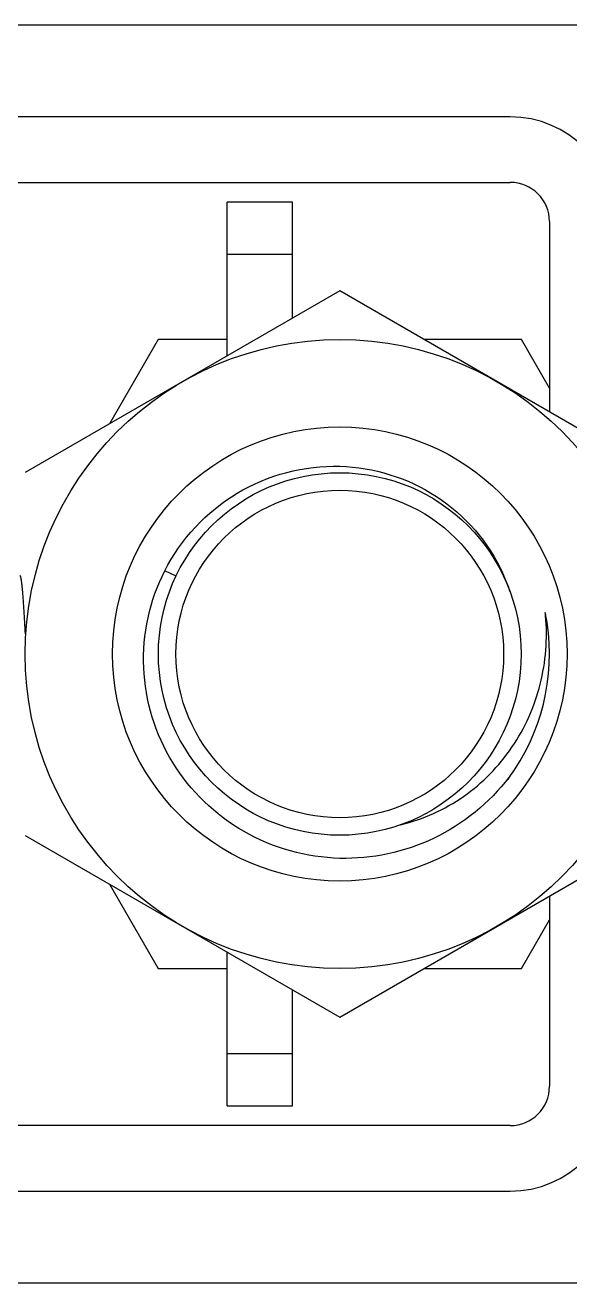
# Model space of a CAD drawing. Extents: x 1382187 to 1725648, y 860327 to 1571294.
# Drawn here: x 1509766.7 to 1509951.5, y 1228023 to 1228450 of the extents above; entities that cross this region are included whole.
import ezdxf

# ---------------------------------------------------------------- set-up
doc = ezdxf.new("R2010")
doc.units = 0
doc.header["$LTSCALE"] = 1000
doc.header["$MEASUREMENT"] = 0

msp = doc.modelspace()

# ---------------------------------------------------------------- linework, layer by layer
at = {"linetype": 'Continuous'}
for p, q in [((1510085.12, 1228450.04), (1509711.07, 1228450.04)), ((1509931.28, 1228418.9), (1509637.67, 1228418.9)), ((1509637.67, 1228396.65), (1509931.28, 1228396.65)), ((1509857.43, 1228389.98), (1509835.19, 1228389.98)), ((1509835.19, 1228337.7), (1509835.19, 1228389.98)), ((1509857.43, 1228350.54), (1509857.43, 1228389.98)), ((1509944.63, 1228383.31), (1509944.63, 1228318.69)), ((1509857.43, 1228372.19), (1509835.19, 1228372.19)), ((1509873.45, 1228359.79), (1509766.68, 1228298.14)), ((1509980.22, 1228298.14), (1509873.45, 1228359.79)), ((1509811.81, 1228343.27), (1509795.29, 1228314.66)), ((1509835.19, 1228343.27), (1509811.81, 1228343.27)), ((1509935.09, 1228343.27), (1509902.06, 1228343.27)), ((1509944.63, 1228326.75), (1509935.09, 1228343.27)), ((1509817.87, 1228262.94), (1509814.06, 1228264.75)), ((1509928.73, 1228264.04), (1509928.78, 1228263.91)), ((1509766.68, 1228174.86), (1509873.45, 1228113.21)), ((1509873.45, 1228113.21), (1509980.22, 1228174.86)), ((1509795.29, 1228158.34), (1509811.81, 1228129.73)), ((1509944.63, 1228154.31), (1509944.63, 1228089.69)), ((1509935.09, 1228129.73), (1509944.63, 1228146.25)), ((1509835.19, 1228083.02), (1509835.19, 1228135.3)), ((1509811.81, 1228129.73), (1509835.19, 1228129.73)), ((1509902.06, 1228129.73), (1509935.09, 1228129.73)), ((1509857.43, 1228083.02), (1509857.43, 1228122.46)), ((1509835.19, 1228100.81), (1509857.43, 1228100.81)), ((1509835.19, 1228083.02), (1509857.43, 1228083.02)), ((1509931.28, 1228076.34), (1509637.67, 1228076.34)), ((1509637.67, 1228054.1), (1509931.28, 1228054.1)), ((1509711.07, 1228022.96), (1510085.12, 1228022.96))]:
    msp.add_line(p, q, dxfattribs=at)
for radius in [106.77, 77.12, 61.55, 55.61]:
    msp.add_circle((1509873.45, 1228236.5), radius, dxfattribs=at)
for centre, radius, start, end in [((1509931.28, 1228383.31), 35.59, 0, 90), ((1509931.28, 1228383.31), 13.35, 0, 90), ((1509872.72, 1228238.14), 61.7, 18.159, 24.6875), ((1509873.45, 1228236.5), 71.16, 326.4585, 11.4585), ((1509873, 1228243.19), 70.58, 5.1831, 6.0541), ((1509873.69, 1228236.55), 70.91, 10.0541, 11.458), ((1509873.42, 1228236.5), 71.19, 7.6522, 10.0536), ((1509873.41, 1228236.54), 71.21, 323.0314, 324.3178), ((1509874.53, 1228237.94), 71.07, 322.4074, 323.2582), ((1509873.59, 1228236.4), 70.98, 324.3173, 326.4575), ((1509874.64, 1228237.86), 70.94, 323.2578, 325.0125), ((1509931.28, 1228089.69), 35.59, 270, 0), ((1509931.28, 1228089.69), 13.35, 270, 0)]:
    msp.add_arc(centre, radius, start, end, dxfattribs=at)
for points, knots in [([(1509814.06, 1228264.75), (1509819.51, 1228275.45), (1509836.75, 1228294.18), (1509861.45, 1228300.58), (1509873.45, 1228300.25)], [0, 0, 0, 0, 0.500108, 1, 1, 1, 1]), ([(1509873.45, 1228300.25), (1509884.9, 1228299.92), (1509908.08, 1228292.84), (1509923.92, 1228274.43), (1509928.73, 1228264.04)], [0, 0, 0, 0, 0.500095, 1, 1, 1, 1]), ([(1509764.83, 1228263.19), (1509764.89, 1228263.18), (1509764.99, 1228263.03), (1509765.08, 1228262.75), (1509765.2, 1228262.28), (1509765.36, 1228261.33), (1509765.56, 1228259.73), (1509765.78, 1228257.37), (1509766, 1228254.46), (1509766.23, 1228251.07), (1509766.46, 1228247.3), (1509766.6, 1228244.66), (1509766.68, 1228243.3)], [0, 0, 0, 0, 0.007976, 0.023399, 0.047119, 0.079188, 0.167777, 0.287121, 0.434165, 0.605074, 0.795358, 1, 1, 1, 1]), ([(1509873.45, 1228167.11), (1509862.22, 1228167.4), (1509839.51, 1228173.67), (1509814.32, 1228198.11), (1509803.93, 1228231.65), (1509808.96, 1228254.75), (1509814.06, 1228264.75)], [0, 0, 0, 0, 0.250101, 0.50014, 0.750107, 1, 1, 1, 1]), ([(1509894.17, 1228178.54), (1509901.75, 1228180.35), (1509916.35, 1228186.97), (1509933.06, 1228204.06), (1509942.8, 1228225.87), (1509944, 1228241.79), (1509943.29, 1228249.57)], [0, 0, 0, 0, 0.249708, 0.499636, 0.749734, 1, 1, 1, 1]), ([(1509930.85, 1228194.58), (1509924.19, 1228185.94), (1509906.6, 1228171.55), (1509884.35, 1228166.83), (1509873.45, 1228167.11)], [0, 0, 0, 0, 0.500072, 1, 1, 1, 1])]:
    msp.add_open_spline(points, degree=3, knots=knots, dxfattribs=at)

doc.saveas('drawing.dxf')
